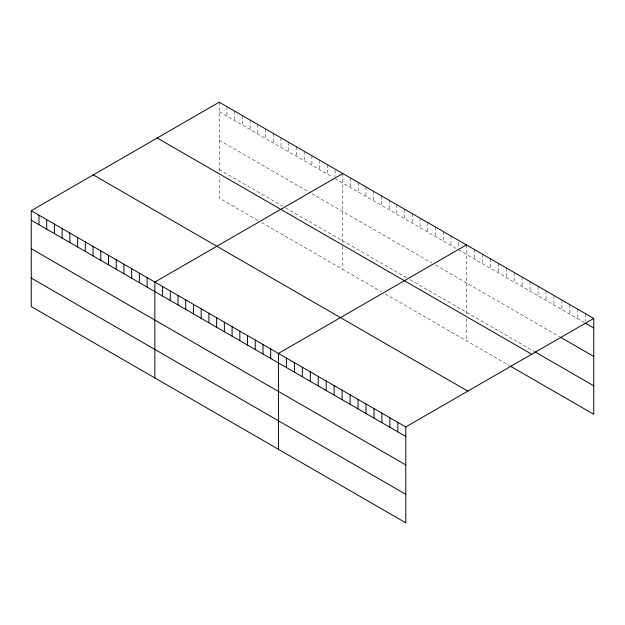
<?xml version="1.0" encoding="UTF-8"?>
<svg xmlns="http://www.w3.org/2000/svg" width="625" height="625" viewBox="0 0 625 625"><rect width="100%" height="100%" fill="white"/><g stroke="black" fill="none" stroke-linecap="round" stroke-linejoin="round"><path stroke-width="0.47" stroke-dasharray="3.12 2.34" d="M219.219 102.188L219.219 172.406M219.219 111.695L332.773 177.258M335.086 178.594L457.141 249.062M458.688 249.953L584.203 322.422M219.219 140.195L310.367 192.82M311.914 193.711L431.648 262.844M435.508 265.07L559.523 336.672M219.219 169.555L282.562 206.125M285.648 207.914L406.93 277.93M410.016 279.719L534.062 351.328M257.836 220.352L219.219 198.055L219.219 176.211M261.703 222.586L381.438 291.711M385.297 293.945L509.383 365.586M585.789 313.828L585.789 321.438M577.836 309.234L577.836 318.742M569.875 304.641L569.875 314.148M561.914 300.047L561.914 309.555M553.953 295.445L553.953 304.961M546 290.852L546 300.367M538.039 286.258L538.039 295.766M530.078 281.664L530.078 291.172M522.117 277.07L522.117 286.578M514.164 272.477L514.164 281.984M506.203 267.875L506.203 277.391M498.242 263.281L498.242 272.797M490.281 258.688L490.281 268.195M482.328 254.094L482.328 263.602M474.367 249.5L474.367 259.008M466.406 244.906L466.406 315.125M466.406 318.922L466.406 340.773M458.688 242.344L458.688 248.055M450.961 235.984L450.961 245.492M443.234 231.523L443.234 241.031M435.508 227.062L435.508 236.578M427.781 222.602L427.781 232.117M420.062 218.141L420.062 227.656M412.336 213.688L412.336 223.195M404.609 209.227L404.609 218.734M396.883 204.766L396.883 214.273M389.164 200.305L389.164 209.812M381.438 195.844L381.438 205.359M373.711 191.383L373.711 200.898M365.984 186.922L365.984 196.438M358.258 182.469L358.258 191.977M350.539 178.008L350.539 187.516M342.812 173.547L342.812 242.812M342.812 246.617L342.812 269.414M335.086 170.039L335.086 176.695M327.359 164.625L327.359 174.133M319.641 160.164L319.641 169.68M311.914 155.703L311.914 165.219M304.188 151.25L304.188 160.758M296.461 146.789L296.461 156.297M288.742 142.328L288.742 151.836M281.016 137.867L281.016 147.375M273.289 133.406L273.289 142.914M265.562 128.945L265.562 138.461M257.836 124.484L257.836 134M250.117 120.031L250.117 129.539M242.391 115.57L242.391 125.078M234.664 111.109L234.664 120.617M226.938 106.648L226.938 116.156"/><path stroke-width="0.94" d="M31.25 210.711L405.781 426.945L405.781 522.812L31.25 306.578L31.25 210.711L219.219 102.188L593.75 318.422L593.75 414.289L510.18 366.047M342.812 173.547L154.844 282.07L154.844 377.938M466.406 244.906L278.445 353.422L278.445 449.289M405.781 426.945L593.75 318.422M585.789 323.336L593.75 327.938M560.32 337.133L593.75 356.43M534.852 351.789L593.75 385.797M157.188 138L531.719 354.234M93.281 174.898L467.812 391.133M31.25 220.219L405.781 436.453M31.25 248.719L405.781 464.953M31.25 278.078L405.781 494.312M397.828 422.352L397.828 431.859M389.867 417.758L389.867 427.266M381.906 413.156L381.906 422.672M373.945 408.562L373.945 418.078M365.992 403.969L365.992 413.477M358.031 399.375L358.031 408.883M350.07 394.781L350.07 404.289M342.117 390.188L342.117 399.695M334.156 385.586L334.156 395.102M326.195 380.992L326.195 390.508M318.234 376.398L318.234 385.906M310.281 371.805L310.281 381.312M302.32 367.211L302.32 376.719M294.359 362.617L294.359 372.125M286.398 358.023L286.398 367.531M270.719 348.961L270.719 358.477M262.992 344.508L262.992 354.016M255.266 340.047L255.266 349.555M247.547 335.586L247.547 345.094M239.82 331.125L239.82 340.633M232.094 326.664L232.094 336.18M224.367 322.203L224.367 331.719M216.641 317.742L216.641 327.258M208.922 313.289L208.922 322.797M201.195 308.828L201.195 318.336M193.469 304.367L193.469 313.875M185.742 299.906L185.742 309.414M178.023 295.445L178.023 304.953M170.297 290.984L170.297 300.5M162.57 286.523L162.57 296.039M147.125 277.609L147.125 287.117M139.398 273.148L139.398 282.656M131.672 268.688L131.672 278.195M123.945 264.227L123.945 273.734M116.219 259.766L116.219 269.281M108.5 255.305L108.5 264.82M100.773 250.852L100.773 260.359M93.047 246.391L93.047 255.898M85.32 241.93L85.32 251.437M77.602 237.469L77.602 246.977M69.875 233.008L69.875 242.516M62.148 228.547L62.148 238.063M54.422 224.086L54.422 233.602M46.703 219.633L46.703 229.141M38.977 215.172L38.977 224.68"/></g></svg>
